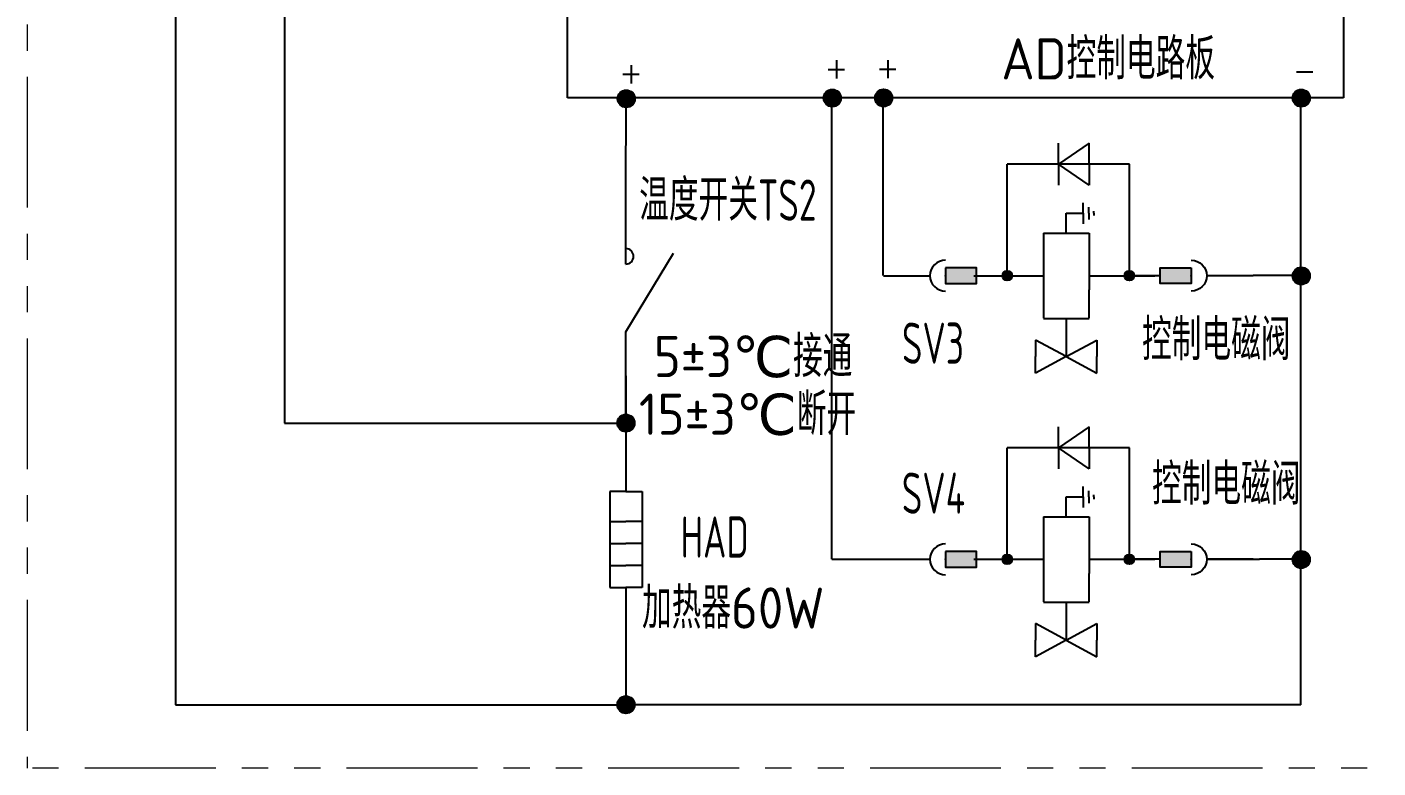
# Model space of a CAD drawing. Header units: millimetres. Extents: x 0 to 842, y 0 to 594.
# Drawn here: x 461.3 to 625.2, y 154.1 to 244 of the extents above; entities that cross this region are included whole.
import ezdxf

# ---------------------------------------------------------------- set-up
doc = ezdxf.new("R2010")
doc.units = ezdxf.units.MM
doc.linetypes.add('CENTER2', pattern=[12, 7, -1, 1, -1, 1, -1])
doc.linetypes.add('PHANTOM2', pattern=[31.75, 15.875, -3.175, 3.175, -3.175, 3.175, -3.175])
for name, color, linetype, lineweight in [('BLK_0.5mm^2', 7, 'Continuous', 18), ('TAGS', 51, 'Continuous', 18), ('双点划线', 6, 'CENTER2', 18), ('尺寸线层', 3, 'Continuous', 13)]:
    doc.layers.add(name, color=color, linetype=linetype, lineweight=lineweight)
doc.styles.add('WD', font='romans.shx', dxfattribs={"bigfont": 'gbcbig.shx'})
doc.styles.add('工程字', font='gbenor.shx', dxfattribs={"bigfont": 'gbcbig.shx'})
doc.styles.add('标准', font='isoct2.shx')

# ---------------------------------------------------------------- blocks, each defined once
blk = doc.blocks.new('gwae')
blk.add_hatch(color=256).paths.add_polyline_path([(413.18, 275.01), (413.18, 278.76), (411.3, 278.76), (411.3, 275.01)], flags=0)
for p, q in [((412.24, 286.26), (412.24, 280.64)), ((412.24, 275.01), (412.24, 271.26))]:
    blk.add_line(p, q)
blk.add_lwpolyline([(413.18, 278.76), (411.3, 278.76), (411.3, 275.01), (413.18, 275.01)], close=True)
blk.add_arc((412.24, 278.76), 1.88, 0, 180)
blk.add_point((412.24, 278.76))
blk = doc.blocks.new('rq2e')
at = {"color": 7, "ltscale": 0.416487}
blk.add_line((1065.04, 260.3), (1065.04, 251.87), dxfattribs=at)
at = {"color": 7, "ltscale": 0.007597}
for p, q in [((1064.45, 256.26), (1064.49, 256.48)), ((1064.45, 256.26), (1064.49, 256.48)), ((1064.49, 256.03), (1064.45, 256.26)), ((1064.49, 256.03), (1064.45, 256.26)), ((1064.49, 256.48), (1064.62, 256.67)), ((1064.49, 256.48), (1064.62, 256.67)), ((1064.62, 255.84), (1064.49, 256.03)), ((1064.62, 255.84), (1064.49, 256.03)), ((1064.62, 256.67), (1064.81, 256.8)), ((1064.62, 256.67), (1064.81, 256.8)), ((1064.81, 255.71), (1064.62, 255.84)), ((1064.81, 255.71), (1064.62, 255.84)), ((1064.81, 256.8), (1065.04, 256.85)), ((1064.81, 256.8), (1065.04, 256.85)), ((1065.04, 255.66), (1064.81, 255.71)), ((1065.04, 255.66), (1064.81, 255.71)), ((1065.04, 256.85), (1065.27, 256.8)), ((1065.04, 256.85), (1065.27, 256.8)), ((1065.27, 255.71), (1065.04, 255.66)), ((1065.27, 255.71), (1065.04, 255.66)), ((1065.27, 256.8), (1065.46, 256.67)), ((1065.27, 256.8), (1065.46, 256.67)), ((1065.46, 255.84), (1065.27, 255.71)), ((1065.46, 255.84), (1065.27, 255.71)), ((1065.46, 256.67), (1065.59, 256.48)), ((1065.46, 256.67), (1065.59, 256.48)), ((1065.59, 256.03), (1065.46, 255.84)), ((1065.59, 256.03), (1065.46, 255.84)), ((1065.59, 256.48), (1065.63, 256.26)), ((1065.59, 256.48), (1065.63, 256.26)), ((1065.63, 256.26), (1065.59, 256.03)), ((1065.63, 256.26), (1065.59, 256.03)), ((1064.45, 241.44), (1064.49, 241.66)), ((1064.45, 241.44), (1064.49, 241.66)), ((1064.49, 241.21), (1064.45, 241.44)), ((1064.49, 241.21), (1064.45, 241.44)), ((1064.49, 241.66), (1064.62, 241.85)), ((1064.49, 241.66), (1064.62, 241.85)), ((1064.62, 241.02), (1064.49, 241.21)), ((1064.62, 241.02), (1064.49, 241.21)), ((1064.62, 241.85), (1064.81, 241.98)), ((1064.62, 241.85), (1064.81, 241.98)), ((1064.81, 240.89), (1064.62, 241.02)), ((1064.81, 240.89), (1064.62, 241.02)), ((1064.81, 241.98), (1065.04, 242.03)), ((1064.81, 241.98), (1065.04, 242.03)), ((1065.04, 242.03), (1065.27, 241.98)), ((1065.04, 242.03), (1065.27, 241.98)), ((1065.27, 241.98), (1065.46, 241.85)), ((1065.27, 241.98), (1065.46, 241.85)), ((1065.46, 241.02), (1065.27, 240.89)), ((1065.46, 241.02), (1065.27, 240.89)), ((1065.46, 241.85), (1065.59, 241.66)), ((1065.46, 241.85), (1065.59, 241.66)), ((1065.59, 241.21), (1065.46, 241.02)), ((1065.59, 241.21), (1065.46, 241.02)), ((1065.59, 241.66), (1065.63, 241.44)), ((1065.59, 241.66), (1065.63, 241.44)), ((1065.63, 241.44), (1065.59, 241.21)), ((1065.63, 241.44), (1065.59, 241.21)), ((1065.04, 240.85), (1064.81, 240.89)), ((1065.04, 240.85), (1064.81, 240.89)), ((1065.27, 240.89), (1065.04, 240.85)), ((1065.27, 240.89), (1065.04, 240.85))]:
    blk.add_line(p, q, dxfattribs=at)
at = {"color": 7, "ltscale": 0.445714}
for p, q in [((1065.03, 256.26), (1078.57, 256.26)), ((1065.03, 256.26), (1078.57, 256.26)), ((1065.04, 241.44), (1078.58, 241.44)), ((1065.04, 241.44), (1078.58, 241.44))]:
    blk.add_line(p, q, dxfattribs=at)
at = {"color": 7, "ltscale": 0.204694}
blk.add_line((1078.58, 250.04), (1078.57, 256.26), dxfattribs=at)
blk.add_line((1078.58, 250.04), (1078.57, 256.26), dxfattribs=at)
at = {"color": 7, "ltscale": 0.092843}
for q in [(1053.19, 252.81), (1053.19, 252.81), (1057.23, 252.81), (1057.23, 252.81), (1053.19, 245.38), (1053.19, 245.38), (1057.23, 245.38), (1057.23, 245.38)]:
    blk.add_line((1055.21, 249.09), q, dxfattribs=at)
at = {"color": 7, "ltscale": 0.044268}
for p, q in [((1053.19, 252.81), (1055.21, 252.81)), ((1053.19, 252.81), (1055.21, 252.81)), ((1053.19, 245.38), (1055.21, 245.38)), ((1053.19, 245.38), (1055.21, 245.38))]:
    blk.add_line(p, q, dxfattribs=at)
at = {"color": 7, "ltscale": 0.044269}
for p, q in [((1057.23, 252.81), (1055.21, 252.81)), ((1057.23, 252.81), (1055.21, 252.81)), ((1057.23, 245.38), (1055.21, 245.38)), ((1057.23, 245.38), (1055.21, 245.38))]:
    blk.add_line(p, q, dxfattribs=at)
at = {"color": 7, "ltscale": 0.18267}
for p, q in [((1059.83, 251.87), (1059.83, 246.32)), ((1070.2, 251.87), (1070.2, 246.32))]:
    blk.add_line(p, q, dxfattribs=at)
at = {"color": 7, "ltscale": 0.226511}
for p, q in [((1070.2, 251.87), (1059.88, 251.87)), ((1059.88, 246.32), (1063.32, 246.32)), ((1070.2, 246.32), (1063.32, 246.32)), ((1070.2, 246.32), (1063.32, 246.32))]:
    blk.add_line(p, q, dxfattribs=at)
at = {"color": 7, "ltscale": 0.148438}
for p in [(1076.03, 246.32), (1076.03, 246.32), (1081.13, 246.32), (1081.13, 246.32)]:
    blk.add_line(p, (1078.58, 250.04), dxfattribs=at)
at = {"color": 7, "ltscale": 0.083936}
for p, q in [((1078.58, 250.04), (1076.03, 250.04)), ((1078.58, 250.04), (1076.03, 250.04)), ((1078.58, 250.04), (1081.13, 250.04)), ((1078.58, 250.04), (1081.13, 250.04)), ((1078.58, 246.32), (1076.03, 246.32)), ((1078.58, 246.32), (1076.03, 246.32)), ((1078.58, 246.32), (1081.13, 246.32)), ((1078.58, 246.32), (1081.13, 246.32))]:
    blk.add_line(p, q, dxfattribs=at)
at = {"color": 7, "ltscale": 0.16075}
for q in [(1078.58, 250.04), (1078.58, 246.32)]:
    blk.add_line((1078.58, 241.44), q, dxfattribs=at)
at = {"color": 7, "ltscale": 0.121009}
blk.add_line((1059.83, 249.09), (1055.21, 249.09), dxfattribs=at)
at = {"color": 7, "ltscale": 0.067085}
blk.add_line((1070.2, 249.09), (1072.61, 249.09), dxfattribs=at)
at = {"color": 7, "ltscale": 0.04459}
blk.add_line((1072.61, 249.09), (1072.61, 247.05), dxfattribs=at)
at = {"color": 7, "ltscale": 0.321499}
blk.add_line((1065.04, 246.32), (1065.04, 238.35), dxfattribs=at)
at = {"color": 7, "ltscale": 0.028234}
blk.add_line((1072.61, 247.05), (1071.32, 247.05), dxfattribs=at)
at = {"color": 7, "ltscale": 0.016336}
for q in [(1071.86, 246.37), (1073.35, 246.37)]:
    blk.add_line((1072.61, 246.37), q, dxfattribs=at)
at = {"color": 7, "ltscale": 0.028235}
blk.add_line((1072.61, 247.05), (1073.9, 247.05), dxfattribs=at)
at = {"color": 7, "ltscale": 0.005879}
for q in [(1072.34, 245.77), (1072.88, 245.77)]:
    blk.add_line((1072.61, 245.77), q, dxfattribs=at)
at = {"color": 7}
for centre in [(1065.04, 256.26), (1065.04, 241.44)]:
    blk.add_circle(centre, 0.591, dxfattribs=at)
for points in [[(1065.59, 256.03), (1064.45, 256.26), (1064.62, 256.67), (1064.49, 256.48)], [(1065.59, 256.03), (1064.45, 256.26), (1064.62, 256.67), (1064.49, 256.48)], [(1065.59, 256.03), (1064.62, 255.84), (1064.45, 256.26), (1064.49, 256.03)], [(1065.59, 256.03), (1064.62, 255.84), (1064.45, 256.26), (1064.49, 256.03)], [(1065.59, 256.03), (1064.62, 256.67), (1065.04, 256.85), (1064.81, 256.8)], [(1065.59, 256.03), (1064.62, 256.67), (1065.04, 256.85), (1064.81, 256.8)], [(1065.59, 256.03), (1065.04, 255.66), (1064.62, 255.84), (1064.81, 255.71)], [(1065.59, 256.03), (1065.04, 255.66), (1064.62, 255.84), (1064.81, 255.71)], [(1065.59, 256.03), (1065.04, 256.85), (1065.46, 256.67), (1065.27, 256.8)], [(1065.59, 256.03), (1065.04, 256.85), (1065.46, 256.67), (1065.27, 256.8)], [(1065.59, 256.03), (1065.46, 255.84), (1065.04, 255.66), (1065.27, 255.71)], [(1065.59, 256.03), (1065.46, 255.84), (1065.04, 255.66), (1065.27, 255.71)], [(1065.59, 256.03), (1065.46, 256.67), (1065.63, 256.26), (1065.59, 256.48)], [(1065.59, 256.03), (1065.46, 256.67), (1065.63, 256.26), (1065.59, 256.48)], [(1065.59, 241.21), (1064.45, 241.44), (1064.62, 241.85), (1064.49, 241.66)], [(1065.59, 241.21), (1064.45, 241.44), (1064.62, 241.85), (1064.49, 241.66)], [(1065.59, 241.21), (1064.62, 241.02), (1064.45, 241.44), (1064.49, 241.21)], [(1065.59, 241.21), (1064.62, 241.02), (1064.45, 241.44), (1064.49, 241.21)], [(1065.59, 241.21), (1064.62, 241.85), (1065.04, 242.03), (1064.81, 241.98)], [(1065.59, 241.21), (1064.62, 241.85), (1065.04, 242.03), (1064.81, 241.98)], [(1065.59, 241.21), (1065.04, 240.85), (1064.62, 241.02), (1064.81, 240.89)], [(1065.59, 241.21), (1065.04, 240.85), (1064.62, 241.02), (1064.81, 240.89)], [(1065.59, 241.21), (1065.04, 242.03), (1065.46, 241.85), (1065.27, 241.98)], [(1065.59, 241.21), (1065.04, 242.03), (1065.46, 241.85), (1065.27, 241.98)], [(1065.59, 241.21), (1065.46, 241.02), (1065.04, 240.85), (1065.27, 240.89)], [(1065.59, 241.21), (1065.46, 241.02), (1065.04, 240.85), (1065.27, 240.89)], [(1065.59, 241.21), (1065.46, 241.85), (1065.63, 241.44), (1065.59, 241.66)], [(1065.59, 241.21), (1065.46, 241.85), (1065.63, 241.44), (1065.59, 241.66)]]:
    blk.add_solid(points, dxfattribs=at)
blk = doc.blocks.new('tgsef')
blk.add_line((948.94, -409.05), (948.94, -394.67))
at = {"color": 7, "ltscale": 0.287133}
blk.add_line((948.94, -417.26), (954.7, -407.73), dxfattribs=at)
at = {"color": 7}
blk.add_line((948.94, -428.35), (948.94, -417.26), dxfattribs=at)
blk.add_arc((948.94, -408.11), 0.938, 270, 90)

msp = doc.modelspace()

# ---------------------------------------------------------------- linework, layer by layer
for p, q in [((479.30651, 262.22927), (479.30651, 161.76124)), ((492.51377, 262.22927), (492.51377, 195.95263)), ((526.8706, 235.43158), (526.8706, 251.73141)), ((620.98481, 251.73141), (620.98481, 235.43158)), ((620.98481, 235.43158), (526.8706, 235.43158)), ((533.94069, 235.43158), (533.94069, 229.63276)), ((558.9315, 213.84798), (558.9315, 235.35464)), ((565.16193, 213.87609), (565.16193, 235.38275)), ((615.82139, 161.76124), (615.82139, 235.43158)), ((615.82139, 213.84798), (610.02534, 213.84798)), ((533.94069, 201.67451), (533.94069, 187.64438)), ((492.51377, 195.95263), (533.94069, 195.95263)), ((558.9315, 179.41082), (565.20624, 179.41082)), ((604.40034, 179.41082), (610.79676, 179.41082)), ((615.82139, 179.41082), (610.79676, 179.41082)), ((533.94069, 175.99995), (533.94069, 161.76124)), ((479.30651, 161.76124), (533.94069, 161.76124)), ((615.82139, 161.76124), (533.94069, 161.76124))]:
    msp.add_line(p, q)
at = {"color": 7, "ltscale": 0.007597}
for p, q in [((533.01365, 235.72888), (533.24156, 236.06996)), ((533.01365, 235.72888), (533.24156, 236.06996)), ((533.24156, 236.06996), (533.58264, 236.29787)), ((533.24156, 236.06996), (533.58264, 236.29787)), ((533.58264, 236.29787), (533.98499, 236.3779)), ((533.58264, 236.29787), (533.98499, 236.3779)), ((533.98499, 236.3779), (534.38733, 236.29787)), ((533.98499, 236.3779), (534.38733, 236.29787)), ((534.38733, 236.29787), (534.72842, 236.06996)), ((534.38733, 236.29787), (534.72842, 236.06996)), ((534.72842, 236.06996), (534.95633, 235.72888)), ((534.72842, 236.06996), (534.95633, 235.72888)), ((558.00446, 235.80582), (558.23238, 236.1469)), ((558.00446, 235.80582), (558.23238, 236.1469)), ((558.23238, 236.1469), (558.57346, 236.37481)), ((558.23238, 236.1469), (558.57346, 236.37481)), ((558.57346, 236.37481), (558.97581, 236.45484)), ((558.57346, 236.37481), (558.97581, 236.45484)), ((558.97581, 236.45484), (559.37815, 236.37481)), ((558.97581, 236.45484), (559.37815, 236.37481)), ((559.37815, 236.37481), (559.71924, 236.1469)), ((559.37815, 236.37481), (559.71924, 236.1469)), ((559.71924, 236.1469), (559.94715, 235.80582)), ((559.71924, 236.1469), (559.94715, 235.80582)), ((564.23489, 235.83393), (564.46281, 236.17501)), ((564.23489, 235.83393), (564.46281, 236.17501)), ((564.46281, 236.17501), (564.80389, 236.40292)), ((564.46281, 236.17501), (564.80389, 236.40292)), ((564.80389, 236.40292), (565.20624, 236.48295)), ((564.80389, 236.40292), (565.20624, 236.48295)), ((565.20624, 236.48295), (565.60858, 236.40292)), ((565.20624, 236.48295), (565.60858, 236.40292)), ((565.60858, 236.40292), (565.94967, 236.17501)), ((565.60858, 236.40292), (565.94967, 236.17501)), ((565.94967, 236.17501), (566.17758, 235.83393)), ((565.94967, 236.17501), (566.17758, 235.83393)), ((614.89435, 235.80582), (615.12226, 236.1469)), ((614.89435, 235.80582), (615.12226, 236.1469)), ((615.12226, 236.1469), (615.46334, 236.37481)), ((615.12226, 236.1469), (615.46334, 236.37481)), ((615.46334, 236.37481), (615.86569, 236.45484)), ((615.46334, 236.37481), (615.86569, 236.45484)), ((615.86569, 236.45484), (616.26804, 236.37481)), ((615.86569, 236.45484), (616.26804, 236.37481)), ((616.26804, 236.37481), (616.60912, 236.1469)), ((616.26804, 236.37481), (616.60912, 236.1469)), ((616.60912, 236.1469), (616.83703, 235.80582)), ((616.60912, 236.1469), (616.83703, 235.80582)), ((532.9336, 235.32653), (533.01365, 235.72888)), ((532.9336, 235.32653), (533.01365, 235.72888)), ((533.01365, 234.92418), (532.9336, 235.32653)), ((533.01365, 234.92418), (532.9336, 235.32653)), ((533.24156, 234.58309), (533.01365, 234.92418)), ((533.24156, 234.58309), (533.01365, 234.92418)), ((533.58264, 234.35519), (533.24156, 234.58309)), ((533.58264, 234.35519), (533.24156, 234.58309)), ((534.72842, 234.58309), (534.38733, 234.35519)), ((534.72842, 234.58309), (534.38733, 234.35519)), ((534.95633, 234.92418), (534.72842, 234.58309)), ((534.95633, 234.92418), (534.72842, 234.58309)), ((534.95633, 235.72888), (535.03638, 235.32653)), ((534.95633, 235.72888), (535.03638, 235.32653)), ((535.03638, 235.32653), (534.95633, 234.92418)), ((535.03638, 235.32653), (534.95633, 234.92418)), ((557.92441, 235.40347), (558.00446, 235.80582)), ((557.92441, 235.40347), (558.00446, 235.80582)), ((558.00446, 235.00112), (557.92441, 235.40347)), ((558.00446, 235.00112), (557.92441, 235.40347)), ((558.23238, 234.66003), (558.00446, 235.00112)), ((558.23238, 234.66003), (558.00446, 235.00112)), ((558.57346, 234.43213), (558.23238, 234.66003)), ((558.57346, 234.43213), (558.23238, 234.66003)), ((558.97581, 234.35209), (558.57346, 234.43213)), ((558.97581, 234.35209), (558.57346, 234.43213)), ((559.37815, 234.43213), (558.97581, 234.35209)), ((559.37815, 234.43213), (558.97581, 234.35209)), ((559.71924, 234.66003), (559.37815, 234.43213)), ((559.71924, 234.66003), (559.37815, 234.43213)), ((559.94715, 235.00112), (559.71924, 234.66003)), ((559.94715, 235.00112), (559.71924, 234.66003)), ((559.94715, 235.80582), (560.0272, 235.40347)), ((559.94715, 235.80582), (560.0272, 235.40347)), ((560.0272, 235.40347), (559.94715, 235.00112)), ((560.0272, 235.40347), (559.94715, 235.00112)), ((564.15485, 235.43158), (564.23489, 235.83393)), ((564.15485, 235.43158), (564.23489, 235.83393)), ((564.23489, 235.02923), (564.15485, 235.43158)), ((564.23489, 235.02923), (564.15485, 235.43158)), ((564.46281, 234.68814), (564.23489, 235.02923)), ((564.46281, 234.68814), (564.23489, 235.02923)), ((564.80389, 234.46024), (564.46281, 234.68814)), ((564.80389, 234.46024), (564.46281, 234.68814)), ((565.20624, 234.3802), (564.80389, 234.46024)), ((565.20624, 234.3802), (564.80389, 234.46024)), ((565.60858, 234.46024), (565.20624, 234.3802)), ((565.60858, 234.46024), (565.20624, 234.3802)), ((565.94967, 234.68814), (565.60858, 234.46024)), ((565.94967, 234.68814), (565.60858, 234.46024)), ((566.17758, 235.02923), (565.94967, 234.68814)), ((566.17758, 235.02923), (565.94967, 234.68814)), ((566.17758, 235.83393), (566.25763, 235.43158)), ((566.17758, 235.83393), (566.25763, 235.43158)), ((566.25763, 235.43158), (566.17758, 235.02923)), ((566.25763, 235.43158), (566.17758, 235.02923)), ((614.8143, 235.40347), (614.89435, 235.80582)), ((614.8143, 235.40347), (614.89435, 235.80582)), ((614.89435, 235.00112), (614.8143, 235.40347)), ((614.89435, 235.00112), (614.8143, 235.40347)), ((615.12226, 234.66003), (614.89435, 235.00112)), ((615.12226, 234.66003), (614.89435, 235.00112)), ((615.46334, 234.43213), (615.12226, 234.66003)), ((615.46334, 234.43213), (615.12226, 234.66003)), ((615.86569, 234.35209), (615.46334, 234.43213)), ((615.86569, 234.35209), (615.46334, 234.43213)), ((616.26804, 234.43213), (615.86569, 234.35209)), ((616.26804, 234.43213), (615.86569, 234.35209)), ((616.60912, 234.66003), (616.26804, 234.43213)), ((616.60912, 234.66003), (616.26804, 234.43213)), ((616.83703, 235.00112), (616.60912, 234.66003)), ((616.83703, 235.00112), (616.60912, 234.66003)), ((616.83703, 235.80582), (616.91708, 235.40347)), ((616.83703, 235.80582), (616.91708, 235.40347)), ((616.91708, 235.40347), (616.83703, 235.00112)), ((616.91708, 235.40347), (616.83703, 235.00112)), ((533.98499, 234.27515), (533.58264, 234.35519)), ((533.98499, 234.27515), (533.58264, 234.35519)), ((534.38733, 234.35519), (533.98499, 234.27515)), ((534.38733, 234.35519), (533.98499, 234.27515)), ((615.12226, 214.5633), (615.46334, 214.79121)), ((615.12226, 214.5633), (615.46334, 214.79121)), ((615.46334, 214.79121), (615.86569, 214.87124)), ((615.46334, 214.79121), (615.86569, 214.87124)), ((615.86569, 214.87124), (616.26804, 214.79121)), ((615.86569, 214.87124), (616.26804, 214.79121)), ((616.26804, 214.79121), (616.60912, 214.5633)), ((616.26804, 214.79121), (616.60912, 214.5633)), ((614.8143, 213.81987), (614.89435, 214.22222)), ((614.8143, 213.81987), (614.89435, 214.22222)), ((614.89435, 213.41752), (614.8143, 213.81987)), ((614.89435, 213.41752), (614.8143, 213.81987)), ((614.89435, 214.22222), (615.12226, 214.5633)), ((614.89435, 214.22222), (615.12226, 214.5633)), ((615.12226, 213.07643), (614.89435, 213.41752)), ((615.12226, 213.07643), (614.89435, 213.41752)), ((615.46334, 212.84853), (615.12226, 213.07643)), ((615.46334, 212.84853), (615.12226, 213.07643)), ((616.60912, 213.07643), (616.26804, 212.84853)), ((616.60912, 213.07643), (616.26804, 212.84853)), ((616.60912, 214.5633), (616.83703, 214.22222)), ((616.60912, 214.5633), (616.83703, 214.22222)), ((616.83703, 213.41752), (616.60912, 213.07643)), ((616.83703, 213.41752), (616.60912, 213.07643)), ((616.83703, 214.22222), (616.91708, 213.81987)), ((616.83703, 214.22222), (616.91708, 213.81987)), ((616.91708, 213.81987), (616.83703, 213.41752)), ((616.91708, 213.81987), (616.83703, 213.41752)), ((615.86569, 212.76849), (615.46334, 212.84853)), ((615.86569, 212.76849), (615.46334, 212.84853)), ((616.26804, 212.84853), (615.86569, 212.76849)), ((616.26804, 212.84853), (615.86569, 212.76849)), ((532.96934, 196.35497), (533.19725, 196.69606)), ((532.96934, 196.35497), (533.19725, 196.69606)), ((533.19725, 196.69606), (533.53834, 196.92397)), ((533.19725, 196.69606), (533.53834, 196.92397)), ((533.53834, 196.92397), (533.94069, 197.004)), ((533.53834, 196.92397), (533.94069, 197.004)), ((533.94069, 197.004), (534.34303, 196.92397)), ((533.94069, 197.004), (534.34303, 196.92397)), ((534.34303, 196.92397), (534.68412, 196.69606)), ((534.34303, 196.92397), (534.68412, 196.69606)), ((534.68412, 196.69606), (534.91203, 196.35497)), ((534.68412, 196.69606), (534.91203, 196.35497)), ((532.88929, 195.95263), (532.96934, 196.35497)), ((532.88929, 195.95263), (532.96934, 196.35497)), ((532.96934, 195.55028), (532.88929, 195.95263)), ((532.96934, 195.55028), (532.88929, 195.95263)), ((533.19725, 195.20919), (532.96934, 195.55028)), ((533.19725, 195.20919), (532.96934, 195.55028)), ((533.53834, 194.98128), (533.19725, 195.20919)), ((533.53834, 194.98128), (533.19725, 195.20919)), ((534.68412, 195.20919), (534.34303, 194.98128)), ((534.68412, 195.20919), (534.34303, 194.98128)), ((534.91203, 195.55028), (534.68412, 195.20919)), ((534.91203, 195.55028), (534.68412, 195.20919)), ((534.91203, 196.35497), (534.99208, 195.95263)), ((534.91203, 196.35497), (534.99208, 195.95263)), ((534.99208, 195.95263), (534.91203, 195.55028)), ((534.99208, 195.95263), (534.91203, 195.55028)), ((533.94069, 194.90125), (533.53834, 194.98128)), ((533.94069, 194.90125), (533.53834, 194.98128)), ((534.34303, 194.98128), (533.94069, 194.90125)), ((534.34303, 194.98128), (533.94069, 194.90125)), ((615.12226, 180.12614), (615.46334, 180.35405)), ((615.12226, 180.12614), (615.46334, 180.35405)), ((615.46334, 180.35405), (615.86569, 180.43408)), ((615.46334, 180.35405), (615.86569, 180.43408)), ((615.86569, 180.43408), (616.26804, 180.35405)), ((615.86569, 180.43408), (616.26804, 180.35405)), ((616.26804, 180.35405), (616.60912, 180.12614)), ((616.26804, 180.35405), (616.60912, 180.12614)), ((614.8143, 179.38271), (614.89435, 179.78506)), ((614.8143, 179.38271), (614.89435, 179.78506)), ((614.89435, 178.98036), (614.8143, 179.38271)), ((614.89435, 178.98036), (614.8143, 179.38271)), ((614.89435, 179.78506), (615.12226, 180.12614)), ((614.89435, 179.78506), (615.12226, 180.12614)), ((615.12226, 178.63927), (614.89435, 178.98036)), ((615.12226, 178.63927), (614.89435, 178.98036)), ((615.46334, 178.41137), (615.12226, 178.63927)), ((615.46334, 178.41137), (615.12226, 178.63927)), ((616.60912, 178.63927), (616.26804, 178.41137)), ((616.60912, 178.63927), (616.26804, 178.41137)), ((616.60912, 180.12614), (616.83703, 179.78506)), ((616.60912, 180.12614), (616.83703, 179.78506)), ((616.83703, 178.98036), (616.60912, 178.63927)), ((616.83703, 178.98036), (616.60912, 178.63927)), ((616.83703, 179.78506), (616.91708, 179.38271)), ((616.83703, 179.78506), (616.91708, 179.38271)), ((616.91708, 179.38271), (616.83703, 178.98036)), ((616.91708, 179.38271), (616.83703, 178.98036)), ((615.86569, 178.33133), (615.46334, 178.41137)), ((615.86569, 178.33133), (615.46334, 178.41137)), ((616.26804, 178.41137), (615.86569, 178.33133)), ((616.26804, 178.41137), (615.86569, 178.33133)), ((532.96934, 162.16358), (533.19725, 162.50467)), ((532.96934, 162.16358), (533.19725, 162.50467)), ((533.19725, 162.50467), (533.53834, 162.73258)), ((533.19725, 162.50467), (533.53834, 162.73258)), ((533.53834, 162.73258), (533.94069, 162.81261)), ((533.53834, 162.73258), (533.94069, 162.81261)), ((533.94069, 162.81261), (534.34303, 162.73258)), ((533.94069, 162.81261), (534.34303, 162.73258)), ((534.34303, 162.73258), (534.68412, 162.50467)), ((534.34303, 162.73258), (534.68412, 162.50467)), ((534.68412, 162.50467), (534.91203, 162.16358)), ((534.68412, 162.50467), (534.91203, 162.16358)), ((532.88929, 161.76124), (532.96934, 162.16358)), ((532.88929, 161.76124), (532.96934, 162.16358)), ((532.96934, 161.35889), (532.88929, 161.76124)), ((532.96934, 161.35889), (532.88929, 161.76124)), ((533.19725, 161.0178), (532.96934, 161.35889)), ((533.19725, 161.0178), (532.96934, 161.35889)), ((533.53834, 160.78989), (533.19725, 161.0178)), ((533.53834, 160.78989), (533.19725, 161.0178)), ((533.94069, 160.70986), (533.53834, 160.78989)), ((533.94069, 160.70986), (533.53834, 160.78989)), ((534.34303, 160.78989), (533.94069, 160.70986)), ((534.34303, 160.78989), (533.94069, 160.70986)), ((534.68412, 161.0178), (534.34303, 160.78989)), ((534.68412, 161.0178), (534.34303, 160.78989)), ((534.91203, 161.35889), (534.68412, 161.0178)), ((534.91203, 161.35889), (534.68412, 161.0178)), ((534.91203, 162.16358), (534.99208, 161.76124)), ((534.91203, 162.16358), (534.99208, 161.76124)), ((534.99208, 161.76124), (534.91203, 161.35889)), ((534.99208, 161.76124), (534.91203, 161.35889))]:
    msp.add_line(p, q, dxfattribs=at)
at = {"color": 7}
msp.add_line((558.9315, 179.41082), (558.9315, 213.84798), dxfattribs=at)
at = {"color": 7, "ltscale": 0.036266}
for p, q in [((533.94069, 187.64438), (531.98234, 187.64438)), ((533.94069, 187.64438), (535.89903, 187.64438)), ((531.98234, 184.01217), (533.94069, 184.01217)), ((535.89903, 184.01217), (533.94069, 184.01217)), ((531.98234, 181.34142), (533.94069, 181.34142)), ((535.89903, 181.34142), (533.94069, 181.34142)), ((531.98234, 178.67068), (533.94069, 178.67068)), ((535.89903, 178.67068), (533.94069, 178.67068)), ((531.98234, 175.99995), (533.94069, 175.99995)), ((535.89903, 175.99995), (533.94069, 175.99995))]:
    msp.add_line(p, q, dxfattribs=at)
at = {"color": 7, "ltscale": 0.215638}
for p, q in [((531.98234, 187.64438), (531.98234, 175.99995)), ((535.89903, 187.64438), (535.89903, 175.99995))]:
    msp.add_line(p, q, dxfattribs=at)
at = {"color": 7}
for centre in [(533.98499, 235.32653), (558.97581, 235.40347), (565.20624, 235.43158), (615.86569, 235.40347), (615.86569, 213.81987), (533.94069, 195.95263), (615.86569, 179.38271), (533.94069, 161.76124)]:
    msp.add_circle(centre, 1.05137, dxfattribs=at)
for points in [[(534.95633, 234.92418), (532.9336, 235.32653), (533.24156, 236.06996), (533.01365, 235.72888)], [(534.95633, 234.92418), (532.9336, 235.32653), (533.24156, 236.06996), (533.01365, 235.72888)], [(534.95633, 234.92418), (533.24156, 236.06996), (533.98499, 236.3779), (533.58264, 236.29787)], [(534.95633, 234.92418), (533.24156, 236.06996), (533.98499, 236.3779), (533.58264, 236.29787)], [(534.95633, 234.92418), (533.98499, 236.3779), (534.72842, 236.06996), (534.38733, 236.29787)], [(534.95633, 234.92418), (533.98499, 236.3779), (534.72842, 236.06996), (534.38733, 236.29787)], [(534.95633, 234.92418), (534.72842, 236.06996), (535.03638, 235.32653), (534.95633, 235.72888)], [(534.95633, 234.92418), (534.72842, 236.06996), (535.03638, 235.32653), (534.95633, 235.72888)], [(559.94715, 235.00112), (557.92441, 235.40347), (558.23238, 236.1469), (558.00446, 235.80582)], [(559.94715, 235.00112), (557.92441, 235.40347), (558.23238, 236.1469), (558.00446, 235.80582)], [(559.94715, 235.00112), (558.23238, 236.1469), (558.97581, 236.45484), (558.57346, 236.37481)], [(559.94715, 235.00112), (558.23238, 236.1469), (558.97581, 236.45484), (558.57346, 236.37481)], [(559.94715, 235.00112), (558.97581, 236.45484), (559.71924, 236.1469), (559.37815, 236.37481)], [(559.94715, 235.00112), (558.97581, 236.45484), (559.71924, 236.1469), (559.37815, 236.37481)], [(559.94715, 235.00112), (559.71924, 236.1469), (560.0272, 235.40347), (559.94715, 235.80582)], [(559.94715, 235.00112), (559.71924, 236.1469), (560.0272, 235.40347), (559.94715, 235.80582)], [(566.17758, 235.02923), (564.15485, 235.43158), (564.46281, 236.17501), (564.23489, 235.83393)], [(566.17758, 235.02923), (564.15485, 235.43158), (564.46281, 236.17501), (564.23489, 235.83393)], [(566.17758, 235.02923), (564.46281, 236.17501), (565.20624, 236.48295), (564.80389, 236.40292)], [(566.17758, 235.02923), (564.46281, 236.17501), (565.20624, 236.48295), (564.80389, 236.40292)], [(566.17758, 235.02923), (565.20624, 236.48295), (565.94967, 236.17501), (565.60858, 236.40292)], [(566.17758, 235.02923), (565.20624, 236.48295), (565.94967, 236.17501), (565.60858, 236.40292)], [(566.17758, 235.02923), (565.94967, 236.17501), (566.25763, 235.43158), (566.17758, 235.83393)], [(566.17758, 235.02923), (565.94967, 236.17501), (566.25763, 235.43158), (566.17758, 235.83393)], [(616.83703, 235.00112), (614.8143, 235.40347), (615.12226, 236.1469), (614.89435, 235.80582)], [(616.83703, 235.00112), (614.8143, 235.40347), (615.12226, 236.1469), (614.89435, 235.80582)], [(616.83703, 235.00112), (615.12226, 236.1469), (615.86569, 236.45484), (615.46334, 236.37481)], [(616.83703, 235.00112), (615.12226, 236.1469), (615.86569, 236.45484), (615.46334, 236.37481)], [(616.83703, 235.00112), (615.86569, 236.45484), (616.60912, 236.1469), (616.26804, 236.37481)], [(616.83703, 235.00112), (615.86569, 236.45484), (616.60912, 236.1469), (616.26804, 236.37481)], [(616.83703, 235.00112), (616.60912, 236.1469), (616.91708, 235.40347), (616.83703, 235.80582)], [(616.83703, 235.00112), (616.60912, 236.1469), (616.91708, 235.40347), (616.83703, 235.80582)], [(534.95633, 234.92418), (533.24156, 234.58309), (532.9336, 235.32653), (533.01365, 234.92418)], [(534.95633, 234.92418), (533.24156, 234.58309), (532.9336, 235.32653), (533.01365, 234.92418)], [(534.95633, 234.92418), (533.98499, 234.27515), (533.24156, 234.58309), (533.58264, 234.35519)], [(534.95633, 234.92418), (533.98499, 234.27515), (533.24156, 234.58309), (533.58264, 234.35519)], [(534.95633, 234.92418), (534.72842, 234.58309), (533.98499, 234.27515), (534.38733, 234.35519)], [(534.95633, 234.92418), (534.72842, 234.58309), (533.98499, 234.27515), (534.38733, 234.35519)], [(559.94715, 235.00112), (558.23238, 234.66003), (557.92441, 235.40347), (558.00446, 235.00112)], [(559.94715, 235.00112), (558.23238, 234.66003), (557.92441, 235.40347), (558.00446, 235.00112)], [(559.94715, 235.00112), (558.97581, 234.35209), (558.23238, 234.66003), (558.57346, 234.43213)], [(559.94715, 235.00112), (558.97581, 234.35209), (558.23238, 234.66003), (558.57346, 234.43213)], [(559.94715, 235.00112), (559.71924, 234.66003), (558.97581, 234.35209), (559.37815, 234.43213)], [(559.94715, 235.00112), (559.71924, 234.66003), (558.97581, 234.35209), (559.37815, 234.43213)], [(566.17758, 235.02923), (564.46281, 234.68814), (564.15485, 235.43158), (564.23489, 235.02923)], [(566.17758, 235.02923), (564.46281, 234.68814), (564.15485, 235.43158), (564.23489, 235.02923)], [(566.17758, 235.02923), (565.20624, 234.3802), (564.46281, 234.68814), (564.80389, 234.46024)], [(566.17758, 235.02923), (565.20624, 234.3802), (564.46281, 234.68814), (564.80389, 234.46024)], [(566.17758, 235.02923), (565.94967, 234.68814), (565.20624, 234.3802), (565.60858, 234.46024)], [(566.17758, 235.02923), (565.94967, 234.68814), (565.20624, 234.3802), (565.60858, 234.46024)], [(616.83703, 235.00112), (615.12226, 234.66003), (614.8143, 235.40347), (614.89435, 235.00112)], [(616.83703, 235.00112), (615.12226, 234.66003), (614.8143, 235.40347), (614.89435, 235.00112)], [(616.83703, 235.00112), (615.86569, 234.35209), (615.12226, 234.66003), (615.46334, 234.43213)], [(616.83703, 235.00112), (615.86569, 234.35209), (615.12226, 234.66003), (615.46334, 234.43213)], [(616.83703, 235.00112), (616.60912, 234.66003), (615.86569, 234.35209), (616.26804, 234.43213)], [(616.83703, 235.00112), (616.60912, 234.66003), (615.86569, 234.35209), (616.26804, 234.43213)], [(616.83703, 213.41752), (615.12226, 214.5633), (615.86569, 214.87124), (615.46334, 214.79121)], [(616.83703, 213.41752), (615.12226, 214.5633), (615.86569, 214.87124), (615.46334, 214.79121)], [(616.83703, 213.41752), (615.86569, 214.87124), (616.60912, 214.5633), (616.26804, 214.79121)], [(616.83703, 213.41752), (615.86569, 214.87124), (616.60912, 214.5633), (616.26804, 214.79121)], [(616.83703, 213.41752), (614.8143, 213.81987), (615.12226, 214.5633), (614.89435, 214.22222)], [(616.83703, 213.41752), (614.8143, 213.81987), (615.12226, 214.5633), (614.89435, 214.22222)], [(616.83703, 213.41752), (615.12226, 213.07643), (614.8143, 213.81987), (614.89435, 213.41752)], [(616.83703, 213.41752), (615.12226, 213.07643), (614.8143, 213.81987), (614.89435, 213.41752)], [(616.83703, 213.41752), (615.86569, 212.76849), (615.12226, 213.07643), (615.46334, 212.84853)], [(616.83703, 213.41752), (615.86569, 212.76849), (615.12226, 213.07643), (615.46334, 212.84853)], [(616.83703, 213.41752), (616.60912, 213.07643), (615.86569, 212.76849), (616.26804, 212.84853)], [(616.83703, 213.41752), (616.60912, 213.07643), (615.86569, 212.76849), (616.26804, 212.84853)], [(616.83703, 213.41752), (616.60912, 214.5633), (616.91708, 213.81987), (616.83703, 214.22222)], [(616.83703, 213.41752), (616.60912, 214.5633), (616.91708, 213.81987), (616.83703, 214.22222)], [(534.91203, 195.55028), (532.88929, 195.95263), (533.19725, 196.69606), (532.96934, 196.35497)], [(534.91203, 195.55028), (532.88929, 195.95263), (533.19725, 196.69606), (532.96934, 196.35497)], [(534.91203, 195.55028), (533.19725, 196.69606), (533.94069, 197.004), (533.53834, 196.92397)], [(534.91203, 195.55028), (533.19725, 196.69606), (533.94069, 197.004), (533.53834, 196.92397)], [(534.91203, 195.55028), (533.94069, 197.004), (534.68412, 196.69606), (534.34303, 196.92397)], [(534.91203, 195.55028), (533.94069, 197.004), (534.68412, 196.69606), (534.34303, 196.92397)], [(534.91203, 195.55028), (534.68412, 196.69606), (534.99208, 195.95263), (534.91203, 196.35497)], [(534.91203, 195.55028), (534.68412, 196.69606), (534.99208, 195.95263), (534.91203, 196.35497)], [(534.91203, 195.55028), (533.19725, 195.20919), (532.88929, 195.95263), (532.96934, 195.55028)], [(534.91203, 195.55028), (533.19725, 195.20919), (532.88929, 195.95263), (532.96934, 195.55028)], [(534.91203, 195.55028), (533.94069, 194.90125), (533.19725, 195.20919), (533.53834, 194.98128)], [(534.91203, 195.55028), (533.94069, 194.90125), (533.19725, 195.20919), (533.53834, 194.98128)], [(534.91203, 195.55028), (534.68412, 195.20919), (533.94069, 194.90125), (534.34303, 194.98128)], [(534.91203, 195.55028), (534.68412, 195.20919), (533.94069, 194.90125), (534.34303, 194.98128)], [(616.83703, 178.98036), (615.12226, 180.12614), (615.86569, 180.43408), (615.46334, 180.35405)], [(616.83703, 178.98036), (615.12226, 180.12614), (615.86569, 180.43408), (615.46334, 180.35405)], [(616.83703, 178.98036), (615.86569, 180.43408), (616.60912, 180.12614), (616.26804, 180.35405)], [(616.83703, 178.98036), (615.86569, 180.43408), (616.60912, 180.12614), (616.26804, 180.35405)], [(616.83703, 178.98036), (614.8143, 179.38271), (615.12226, 180.12614), (614.89435, 179.78506)], [(616.83703, 178.98036), (614.8143, 179.38271), (615.12226, 180.12614), (614.89435, 179.78506)], [(616.83703, 178.98036), (615.12226, 178.63927), (614.8143, 179.38271), (614.89435, 178.98036)], [(616.83703, 178.98036), (615.12226, 178.63927), (614.8143, 179.38271), (614.89435, 178.98036)], [(616.83703, 178.98036), (615.86569, 178.33133), (615.12226, 178.63927), (615.46334, 178.41137)], [(616.83703, 178.98036), (615.86569, 178.33133), (615.12226, 178.63927), (615.46334, 178.41137)], [(616.83703, 178.98036), (616.60912, 178.63927), (615.86569, 178.33133), (616.26804, 178.41137)], [(616.83703, 178.98036), (616.60912, 178.63927), (615.86569, 178.33133), (616.26804, 178.41137)], [(616.83703, 178.98036), (616.60912, 180.12614), (616.91708, 179.38271), (616.83703, 179.78506)], [(616.83703, 178.98036), (616.60912, 180.12614), (616.91708, 179.38271), (616.83703, 179.78506)], [(534.91203, 161.35889), (532.88929, 161.76124), (533.19725, 162.50467), (532.96934, 162.16358)], [(534.91203, 161.35889), (532.88929, 161.76124), (533.19725, 162.50467), (532.96934, 162.16358)], [(534.91203, 161.35889), (533.19725, 162.50467), (533.94069, 162.81261), (533.53834, 162.73258)], [(534.91203, 161.35889), (533.19725, 162.50467), (533.94069, 162.81261), (533.53834, 162.73258)], [(534.91203, 161.35889), (533.94069, 162.81261), (534.68412, 162.50467), (534.34303, 162.73258)], [(534.91203, 161.35889), (533.94069, 162.81261), (534.68412, 162.50467), (534.34303, 162.73258)], [(534.91203, 161.35889), (534.68412, 162.50467), (534.99208, 161.76124), (534.91203, 162.16358)], [(534.91203, 161.35889), (534.68412, 162.50467), (534.99208, 161.76124), (534.91203, 162.16358)], [(534.91203, 161.35889), (533.19725, 161.0178), (532.88929, 161.76124), (532.96934, 161.35889)], [(534.91203, 161.35889), (533.19725, 161.0178), (532.88929, 161.76124), (532.96934, 161.35889)], [(534.91203, 161.35889), (533.94069, 160.70986), (533.19725, 161.0178), (533.53834, 160.78989)], [(534.91203, 161.35889), (533.94069, 160.70986), (533.19725, 161.0178), (533.53834, 160.78989)], [(534.91203, 161.35889), (534.68412, 161.0178), (533.94069, 160.70986), (534.34303, 160.78989)], [(534.91203, 161.35889), (534.68412, 161.0178), (533.94069, 160.70986), (534.34303, 160.78989)]]:
    msp.add_solid(points, dxfattribs=at)
at = {"layer": '双点划线', "linetype": 'PHANTOM2'}
for p in [(461.29257, 269.72927), (738.18134, 154.07412)]:
    msp.add_line(p, (461.29257, 154.07412), dxfattribs=at)

# ---------------------------------------------------------------- block references
msp.add_blockref('tgsef', (-415.0005, 624.2989))
at = {"rotation": 90}
for name, p in [('rq2e', (836.4619, -851.19303)), ('gwae', (851.46885, -198.3945)), ('rq2e', (836.4619, -885.63019)), ('gwae', (851.46885, -232.83166))]:
    msp.add_blockref(name, p, dxfattribs=at)
at = {"xscale": -1, "rotation": 270}
for p in [(323.76272, -198.3945), (323.76272, -232.83166)]:
    msp.add_blockref('gwae', p, dxfattribs=at)

# ---------------------------------------------------------------- texts
at = {"insert": (540.58528, 184.61643), "char_height": 5, "width": 4.9298444, "attachment_point": 1}
msp.add_mtext('{\\Fisocp,gbcbig|c134;\\W0.7;\\C3;HAD}', dxfattribs=at)
at = {"layer": 'BLK_0.5mm^2', "char_height": 5, "attachment_point": 1, "line_spacing_factor": 0.99982, "style": '标准'}
for s, insert, width in [('{\\Fisocp2,gbcbig|c134;\\C3;AD控制电路板}', (579.49437, 242.67208), 35.8096004), ('{\\Fisocp2,gbcbig|c134;\\C3;温度开关\\W0.7;TS2}', (535.56437, 225.52054), 26.784438), ('{\\Fisocp2,gbcbig|c134;\\C3;控制电磁阀}', (596.5621, 208.56659), 35.8096004), ('{\\Fisocp2,gbcbig|c134;\\C3;5±3℃接通}', (537.32491, 206.53672), 26.784438), ('{\\Fisocp2,gbcbig|c134;\\C3;15±3℃断开}', (535.53298, 199.52815), 26.784438), ('{\\Fisocp2,gbcbig|c134;\\C3;控制电磁阀}', (597.77814, 191.03343), 35.8096004), ('{\\Fisocp2,gbcbig|c134;\\C3;加热器60W}', (535.89903, 175.99995), 35.8096004)]:
    msp.add_mtext(s, dxfattribs=dict(at, insert=insert, width=width))
at = {"layer": 'TAGS', "char_height": 3, "width": 21.0013549, "attachment_point": 1, "style": 'WD'}
for s, insert in [('{\\H0.8571x;+}', (533.13414, 239.76684)), ('{\\H0.8571x;+}', (558.04983, 240.35814)), ('{\\H0.8571x;+}', (564.28026, 240.38625)), ('{\\H0.8571x;-}', (614.86609, 240.04655))]:
    msp.add_mtext(s, dxfattribs=dict(at, insert=insert))
at = {"layer": '尺寸线层', "char_height": 5, "width": 17.8760589, "attachment_point": 1}
for s, insert, style in [('{\\Fisocp,gbcbig|c134;\\W0.7;SV3}', (567.43505, 208.15272), '工程字'), ('{\\Fisocp,gbcbig|c134;\\W0.7;SV4}', (567.41632, 189.94458), '标准')]:
    msp.add_mtext(s, dxfattribs=dict(at, insert=insert, style=style))

doc.saveas('drawing.dxf')
